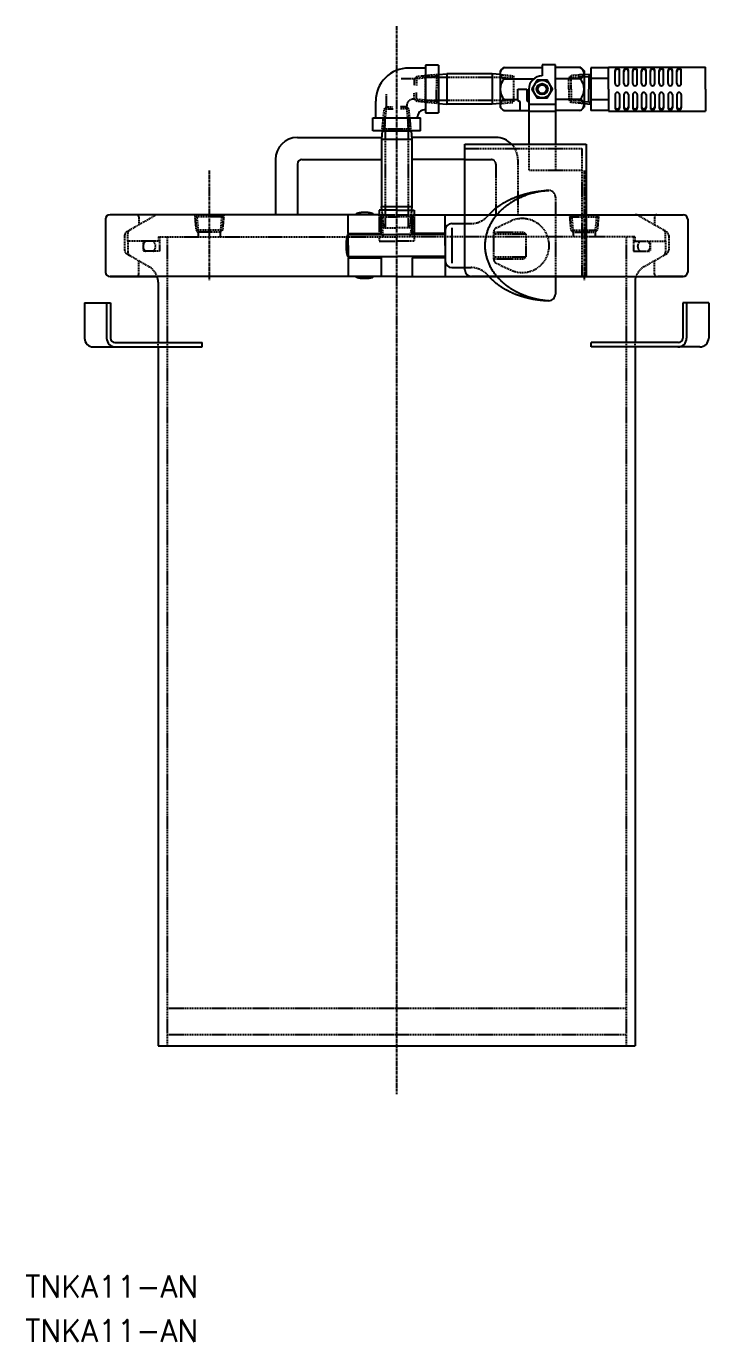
# Model space of a CAD drawing. Extents: x 249 to 974, y 18 to 1071.
# Drawn here: x 249 to 558, y 18 to 615 of the extents above; entities that cross this region are included whole.
import ezdxf

# ---------------------------------------------------------------- set-up
doc = ezdxf.new("R2010")
doc.units = 0
doc.linetypes.add('CENTER', pattern=[2, 1.25, -0.25, 0.25, -0.25])
doc.linetypes.add('DASHED', pattern=[0.75, 0.5, -0.25])
doc.layers.get('0').update_dxf_attribs({"linetype": 'CONTINUOUS'})
doc.layers.add('CENTER', color=1, linetype='CENTER')
doc.styles.get("Standard").update_dxf_attribs({"font": 'txt.shx', "bigfont": 'bigfont.shx'})

msp = doc.modelspace()

# ---------------------------------------------------------------- linework, layer by layer
at = {"color": 7, "linetype": 'CONTINUOUS'}
for p, q in [((429.55, 597.35), (429.55, 575.7)), ((435.5, 597.34), (429.55, 597.35)), ((435.5, 597.34), (435.5, 575.7)), ((488.5, 597.51), (482.5, 597.51)), ((482.5, 597.51), (482.5, 592.51)), ((488.5, 586.51), (488.5, 597.51)), ((429.55, 596.03), (422.02, 596.04)), ((435.5, 593.08), (439.2, 593.42)), ((435.5, 593.08), (435.5, 579.96)), ((435.5, 593.08), (435.5, 579.96)), ((439.2, 593.42), (439.2, 579.62)), ((459.8, 593.42), (439.2, 593.42)), ((463.5, 593.08), (459.8, 593.42)), ((459.8, 593.42), (459.8, 579.62)), ((465, 596.26), (463.5, 594.76)), ((463.5, 594.76), (463.5, 578.26)), ((463.5, 593.05), (463.5, 579.96)), ((465, 596.26), (482.5, 596.26)), ((465.31, 591.2), (478.76, 591.2)), ((500, 596.26), (488.5, 596.26)), ((499.69, 591.2), (488.5, 591.2)), ((500, 596.26), (501.5, 594.76)), ((501.5, 594.76), (501.5, 578.26)), ((501.5, 593.08), (504.6, 593.33)), ((501.5, 593.08), (501.5, 579.93)), ((501.5, 592.08), (503.6, 592.25)), ((504.6, 593.33), (503.6, 592.25)), ((503.6, 592.25), (503.6, 586.51)), ((512.6, 596.21), (504.6, 596.21)), ((504.6, 596.21), (504.6, 586.51)), ((512.6, 591.36), (504.6, 591.36)), ((512.6, 596.51), (556.6, 596.51)), ((512.6, 586.51), (512.6, 596.51)), ((515.6, 589.01), (515.6, 595.01)), ((517.6, 589.01), (517.6, 595.01)), ((519.6, 589.01), (519.6, 595.01)), ((521.6, 589.01), (521.6, 595.01)), ((523.6, 589.01), (523.6, 595.01)), ((525.6, 589.01), (525.6, 595.01)), ((527.6, 589.01), (527.6, 595.01)), ((529.6, 589.01), (529.6, 595.01)), ((531.6, 589.01), (531.6, 595.01)), ((533.6, 589.01), (533.6, 595.01)), ((535.6, 589.01), (535.6, 595.01)), ((537.6, 589.01), (537.6, 595.01)), ((539.6, 589.01), (539.6, 595.01)), ((541.6, 589.01), (541.6, 595.01)), ((543.6, 589.01), (543.6, 595.01)), ((545.6, 589.01), (545.6, 595.01)), ((556.6, 586.51), (556.6, 596.51)), ((471.5, 586.51), (475.5, 586.51)), ((471.5, 581.51), (471.5, 586.51)), ((475.5, 586.51), (475.5, 581.51)), ((476.5, 586.51), (476.5, 561.5)), ((488.5, 586.51), (488.5, 561.5)), ((503.6, 580.76), (503.6, 586.51)), ((504.6, 586.51), (504.6, 576.81)), ((512.6, 586.51), (512.6, 576.51)), ((556.6, 586.51), (556.6, 576.51)), ((407, 573.46), (407, 581.04)), ((435.5, 579.96), (439.2, 579.62)), ((459.8, 579.62), (439.2, 579.62)), ((463.5, 579.96), (459.8, 579.62)), ((465.31, 581.81), (471.5, 581.81)), ((472.5, 576.76), (472.5, 580.51)), ((475.5, 581.81), (476.5, 581.81)), ((488.5, 579.51), (476.5, 579.51)), ((499.69, 581.81), (488.5, 581.81)), ((501.5, 580.94), (503.6, 580.76)), ((501.5, 579.93), (504.6, 579.68)), ((504.6, 579.68), (503.6, 580.76)), ((512.6, 581.66), (504.6, 581.66)), ((515.6, 584.01), (515.6, 578.01)), ((517.6, 584.01), (517.6, 578.01)), ((519.6, 584.01), (519.6, 578.01)), ((521.6, 584.01), (521.6, 578.01)), ((523.6, 584.01), (523.6, 578.01)), ((525.6, 584.01), (525.6, 578.01)), ((527.6, 584.01), (527.6, 578.01)), ((529.6, 584.01), (529.6, 578.01)), ((531.6, 584.01), (531.6, 578.01)), ((533.6, 584.01), (533.6, 578.01)), ((535.6, 584.01), (535.6, 578.01)), ((537.6, 584.01), (537.6, 578.01)), ((539.6, 584.01), (539.6, 578.01)), ((541.6, 584.01), (541.6, 578.01)), ((543.6, 584.01), (543.6, 578.01)), ((545.6, 584.01), (545.6, 578.01)), ((405.68, 573.46), (427.32, 573.46)), ((405.68, 567.52), (405.68, 573.46)), ((426, 573.46), (426, 574.03)), ((427.32, 567.52), (427.32, 573.46)), ((429.55, 577.02), (429, 577.03)), ((429.55, 575.7), (435.5, 575.7)), ((465, 576.76), (463.5, 578.26)), ((465, 576.76), (476.5, 576.76)), ((476.5, 576.5), (488.5, 576.5)), ((500, 576.76), (488.5, 576.76)), ((500, 576.76), (501.5, 578.26)), ((512.6, 576.81), (504.6, 576.81)), ((512.6, 576.51), (556.6, 576.51)), ((427.32, 567.52), (405.68, 567.52)), ((409.94, 567.52), (409.6, 563.82)), ((409.94, 567.52), (423.06, 567.52)), ((423.06, 567.52), (423.4, 563.82)), ((371.5, 564.52), (409.67, 564.52)), ((409.6, 563.82), (409.6, 533.22)), ((409.6, 563.82), (423.4, 563.82)), ((461.5, 564.52), (423.34, 564.52)), ((423.4, 563.82), (423.4, 533.22)), ((447.5, 561.5), (502.5, 561.5)), ((447.5, 504.5), (447.5, 561.5)), ((502.5, 561.5), (502.5, 501.5)), ((361.5, 554.52), (361.5, 529.52)), ((371.5, 552.52), (371.5, 529.52)), ((373.5, 554.52), (409.6, 554.52)), ((447.5, 554.52), (423.4, 554.52)), ((447.5, 554.52), (459.5, 554.52)), ((416.5, 531.52), (408.5, 531.52)), ((408.5, 531.52), (408.5, 529.52)), ((409.6, 533.22), (423.4, 533.22)), ((409.76, 531.52), (409.6, 533.22)), ((416.5, 531.52), (424.5, 531.52)), ((423.4, 533.22), (423.24, 531.52)), ((424.5, 531.52), (424.5, 529.52)), ((284.5, 527.52), (284.5, 503.52)), ((298, 529.52), (286.5, 529.52)), ((408.5, 529.52), (286.5, 529.52)), ((309.16, 529.52), (298, 529.52)), ((394.5, 521.02), (394.5, 529.52)), ((409.5, 521.02), (409.5, 529.52)), ((423.5, 521.02), (423.5, 529.52)), ((424.5, 529.52), (447.5, 529.52)), ((438.5, 521.02), (438.5, 529.52)), ((441.52, 525.52), (447.5, 525.52)), ((447.5, 529.52), (502.5, 529.52)), ((502.5, 529.52), (546.5, 529.52)), ((548.5, 527.52), (548.5, 503.52)), ((394.5, 521.02), (409.5, 521.02)), ((394.5, 515.52), (394.5, 520.52)), ((394.5, 520.52), (416.5, 520.52)), ((398, 521.02), (398, 520.52)), ((406, 521.02), (406, 520.52)), ((408.5, 521.02), (408.5, 520.52)), ((438.5, 520.52), (416.5, 520.52)), ((438.5, 521.02), (423.5, 521.02)), ((424.5, 521.02), (424.5, 520.52)), ((438.5, 515.52), (438.5, 520.52)), ((438.52, 522.52), (438.52, 508.52)), ((441.52, 523.52), (441.52, 507.52)), ((441.52, 523.52), (441.52, 507.52)), ((394.5, 515.52), (394.5, 510.52)), ((438.5, 515.52), (438.5, 510.52)), ((394.5, 510.52), (416.5, 510.52)), ((394.5, 510.02), (409.5, 510.02)), ((394.5, 510.02), (394.5, 501.52)), ((398, 510.02), (398, 510.52)), ((406, 510.02), (406, 510.52)), ((409.5, 510.02), (409.5, 501.52)), ((438.5, 510.52), (416.5, 510.52)), ((423.5, 510.02), (423.5, 501.52)), ((438.5, 510.02), (423.5, 510.02)), ((438.5, 510.02), (438.5, 501.52)), ((286.5, 501.52), (298, 501.52)), ((416.5, 501.52), (286.5, 501.52)), ((298, 501.52), (308.35, 501.52)), ((416.5, 501.52), (546.5, 501.52)), ((441.52, 505.52), (447.5, 505.52)), ((502.5, 501.5), (450.5, 501.5)), ((488.52, 501.51), (488.52, 493.51)), ((546.5, 501.52), (535, 501.52)), ((308.35, 498.9), (308.35, 471.52)), ((524.65, 498.9), (524.65, 471.52)), ((274.97, 489.52), (286.7, 489.52)), ((274.97, 489.52), (274.97, 473.52)), ((284.97, 489.52), (284.97, 473.52)), ((286.7, 489.52), (286.7, 473.52)), ((546.3, 489.52), (546.3, 473.52)), ((558.03, 489.52), (546.3, 489.52)), ((548.03, 489.52), (548.03, 473.52)), ((558.03, 489.52), (558.03, 473.52)), ((288.7, 471.52), (328.26, 471.52)), ((328.26, 469.52), (328.26, 471.52)), ((504.74, 469.52), (504.74, 471.52)), ((544.3, 471.52), (504.74, 471.52)), ((278.97, 469.52), (328.26, 469.52)), ((308.35, 469.52), (308.35, 152.52)), ((554.03, 469.52), (504.74, 469.52)), ((524.65, 469.52), (524.65, 152.52)), ((308.35, 152.52), (524.65, 152.52))]:
    msp.add_line(p, q, dxfattribs=at)
at = {"color": 3, "linetype": 'DASHED'}
for p, q in [((425.56, 591.1), (418.56, 591.11)), ((424.51, 591.1), (424.5, 588.09)), ((425.51, 592.1), (424.51, 591.1)), ((434.51, 592.09), (424.51, 591.1)), ((425.51, 592.1), (425.5, 588.09)), ((435.51, 593.09), (425.51, 592.1)), ((435.5, 593.08), (429.5, 592.52)), ((429.5, 592.52), (429.5, 580.52)), ((435.5, 591.77), (429.5, 591.77)), ((434.51, 592.09), (434.49, 580.94)), ((435.51, 593.09), (434.51, 592.09)), ((463.5, 591.77), (435.5, 591.77)), ((463.5, 593.08), (469.5, 592.52)), ((463.5, 591.77), (469.5, 591.77)), ((469.5, 592.52), (469.5, 580.52)), ((495.6, 592.59), (494.6, 591.51)), ((501.5, 592.08), (494.6, 591.51)), ((494.6, 586.51), (494.6, 591.51)), ((494.6, 586.51), (494.6, 591.51)), ((501.5, 593.08), (495.6, 592.59)), ((495.6, 586.51), (495.6, 592.59)), ((424.49, 581.96), (424.5, 584.97)), ((425.49, 580.96), (425.5, 584.97)), ((494.6, 586.51), (494.6, 581.51)), ((494.6, 586.51), (494.6, 581.51)), ((495.6, 586.51), (495.6, 580.43)), ((411.93, 578.52), (411.93, 584.5)), ((421.07, 578.52), (421.07, 578.96)), ((424.49, 581.96), (424.08, 581.96)), ((434.49, 580.94), (424.49, 581.96)), ((425.49, 580.96), (424.49, 581.96)), ((435.49, 579.94), (425.49, 580.96)), ((435.5, 581.27), (429.5, 581.27)), ((435.5, 579.96), (429.5, 580.52)), ((435.49, 579.94), (434.49, 580.94)), ((463.5, 581.27), (435.5, 581.27)), ((463.5, 581.27), (469.5, 581.27)), ((463.5, 579.96), (469.5, 580.52)), ((495.6, 580.43), (494.6, 581.51)), ((501.5, 580.94), (494.6, 581.51)), ((501.5, 579.94), (495.6, 580.43)), ((409.93, 567.52), (410.93, 577.52)), ((409.94, 567.52), (410.5, 573.52)), ((410.5, 573.52), (422.5, 573.52)), ((410.93, 577.52), (411.93, 578.52)), ((410.93, 568.52), (411.93, 578.52)), ((410.93, 577.52), (414.94, 577.52)), ((411.25, 567.52), (411.25, 573.52)), ((411.93, 578.52), (414.94, 578.52)), ((421.07, 578.52), (418.06, 578.52)), ((422.07, 577.52), (418.06, 577.52)), ((422.07, 577.52), (421.07, 578.52)), ((422.07, 568.52), (421.07, 578.52)), ((421.75, 567.52), (421.75, 573.52)), ((423.07, 567.52), (422.07, 577.52)), ((423.06, 567.52), (422.5, 573.52)), ((409.93, 567.52), (410.93, 568.52)), ((410.93, 568.52), (422.07, 568.52)), ((411.25, 567.52), (411.25, 529.52)), ((421.75, 567.52), (421.75, 529.52)), ((423.07, 567.52), (422.07, 568.52)), ((476.5, 561.5), (476.5, 549.5)), ((488.5, 561.5), (488.5, 549.5)), ((447.5, 559.5), (500.5, 559.5)), ((500.5, 559.5), (500.5, 501.5)), ((461.5, 552.52), (461.5, 529.52)), ((471.5, 554.52), (471.5, 529.52)), ((500.5, 549.5), (476.5, 549.5)), ((488.52, 537.53), (488.52, 501.51)), ((409.76, 531.52), (409.94, 529.52)), ((423.24, 531.52), (423.06, 529.52)), ((295.5, 522.59), (306.8, 529.11)), ((299.52, 528.52), (299.52, 524.91)), ((324.88, 529.52), (325.88, 528.52)), ((324.88, 529.52), (325.5, 522.52)), ((338.04, 528.52), (324.96, 528.52)), ((325.88, 528.52), (326.5, 521.52)), ((337.13, 528.52), (336.5, 521.52)), ((338.13, 529.52), (337.13, 528.52)), ((338.13, 529.52), (337.5, 522.52)), ((408.43, 529.52), (409.43, 528.52)), ((408.43, 529.52), (409.33, 520.52)), ((408.5, 529.52), (408.5, 521.02)), ((408.5, 529.52), (416.5, 529.52)), ((409.43, 528.52), (416.5, 528.52)), ((409.43, 528.52), (410.33, 519.52)), ((409.94, 529.52), (410.5, 523.52)), ((411.25, 529.52), (411.25, 523.52)), ((416.5, 529.52), (424.5, 529.52)), ((423.57, 528.52), (416.5, 528.52)), ((421.75, 529.52), (421.75, 523.52)), ((423.06, 529.52), (422.5, 523.52)), ((423.57, 528.52), (422.67, 519.52)), ((424.57, 529.52), (423.57, 528.52)), ((424.57, 529.52), (423.67, 520.52)), ((424.5, 529.52), (424.5, 521.02)), ((447.5, 525.52), (450.28, 525.52)), ((461.68, 523.55), (468.18, 526.55)), ((494.88, 529.52), (495.88, 528.52)), ((494.88, 529.52), (495.5, 522.52)), ((494.96, 528.52), (508.04, 528.52)), ((495.88, 528.52), (496.5, 521.52)), ((507.13, 528.52), (506.5, 521.52)), ((508.13, 529.52), (507.13, 528.52)), ((508.13, 529.52), (507.5, 522.52)), ((537.5, 522.59), (526.21, 529.11)), ((533.48, 528.52), (533.48, 524.91)), ((293.1, 520.05), (293.1, 513.48)), ((294.1, 521.79), (296, 522.88)), ((294.5, 517.52), (294.5, 520.86)), ((308.5, 519.52), (308.5, 517.52)), ((308.5, 519.52), (416.5, 519.52)), ((309, 519.52), (309, 512.92)), ((312.35, 519.52), (312.35, 152.52)), ((337.5, 522.52), (325.5, 522.52)), ((325.5, 522.52), (326.5, 521.52)), ((336.5, 521.52), (326.5, 521.52)), ((326.5, 521.52), (326.5, 519.52)), ((337.5, 522.52), (336.5, 521.52)), ((336.5, 521.52), (336.5, 519.52)), ((408.5, 520.52), (408.5, 517.52)), ((409.33, 520.52), (416.5, 520.52)), ((409.33, 520.52), (410.33, 519.52)), ((410.5, 523.52), (416.5, 523.52)), ((422.5, 523.52), (416.5, 523.52)), ((423.67, 520.52), (416.5, 520.52)), ((524.5, 519.52), (416.5, 519.52)), ((423.67, 520.52), (422.67, 519.52)), ((424.5, 520.52), (424.5, 517.52)), ((460.52, 509.3), (460.52, 521.74)), ((460.52, 521.52), (474.22, 521.52)), ((475.02, 520.72), (460.52, 520.72)), ((474.22, 521.52), (475.02, 520.72)), ((475.02, 520.72), (475.02, 510.32)), ((495.5, 522.52), (496.5, 521.52)), ((495.5, 522.52), (507.5, 522.52)), ((496.5, 521.52), (496.5, 519.52)), ((496.5, 521.52), (506.5, 521.52)), ((507.5, 522.52), (506.5, 521.52)), ((506.5, 521.52), (506.5, 519.52)), ((520.65, 519.52), (520.65, 152.52)), ((524, 519.52), (524, 512.92)), ((524.5, 519.52), (524.5, 517.52)), ((538.9, 521.79), (537, 522.88)), ((538.5, 517.52), (538.5, 520.86)), ((539.9, 520.05), (539.9, 513.48)), ((309, 517.52), (294.5, 517.52)), ((294.5, 517.52), (294.5, 512.67)), ((301.5, 517.52), (301.5, 512.92)), ((408.5, 517.52), (416.5, 517.52)), ((424.5, 517.52), (416.5, 517.52)), ((524, 517.52), (538.5, 517.52)), ((531.5, 517.52), (531.5, 512.92)), ((538.5, 517.52), (538.5, 512.67)), ((294.1, 511.75), (296, 510.65)), ((295.5, 510.94), (304.35, 505.83)), ((299.52, 502.52), (299.52, 508.62)), ((309, 512.92), (301.5, 512.92)), ((475.02, 510.32), (460.52, 510.32)), ((460.52, 509.52), (474.22, 509.52)), ((461.68, 507.48), (468.18, 504.49)), ((474.22, 509.52), (475.02, 510.32)), ((524, 512.92), (531.5, 512.92)), ((537.5, 510.94), (528.65, 505.83)), ((533.48, 502.52), (533.48, 508.62)), ((538.9, 511.75), (537, 510.65)), ((447.5, 505.52), (450.28, 505.52)), ((308.35, 469.52), (308.35, 471.52)), ((524.65, 469.52), (524.65, 471.52)), ((312.35, 169.52), (416.5, 169.52)), ((416.5, 169.52), (520.65, 169.52)), ((312.35, 157.52), (416.5, 157.52)), ((416.5, 157.52), (520.65, 157.52))]:
    msp.add_line(p, q, dxfattribs=at)
at = {"color": 7, "linetype": 'CONTINUOUS'}
msp.add_lwpolyline([(480.19, 590.51), (477.88, 586.51), (480.19, 582.51), (484.81, 582.51), (487.12, 586.51), (484.81, 590.51)], close=True, dxfattribs=at)
at = {"color": 3, "linetype": 'DASHED'}
for points in [[(485.52, 540.52, 0), (485.01, 540.47, 0), (484.49, 540.43, 0), (483.98, 540.37, 0), (483.47, 540.31, 0), (482.96, 540.24, 0), (482.45, 540.17, 0), (481.94, 540.09, 0), (481.44, 540, 0), (480.93, 539.91, 0), (480.43, 539.81, 0), (479.93, 539.71, 0), (479.44, 539.59, 0), (478.94, 539.48, 0), (478.45, 539.35, 0), (477.96, 539.22, 0), (477.47, 539.08, 0), (476.99, 538.94, 0), (476.51, 538.79, 0), (476.03, 538.64, 0), (475.56, 538.47, 0), (475.08, 538.31, 0), (474.62, 538.13, 0), (474.15, 537.95, 0), (473.69, 537.77, 0), (473.24, 537.58, 0), (472.79, 537.38, 0), (472.34, 537.18, 0), (471.89, 536.97, 0), (471.45, 536.76, 0), (471.02, 536.54, 0), (470.59, 536.31, 0), (470.16, 536.08, 0), (469.74, 535.85, 0), (469.32, 535.61, 0), (468.91, 535.36, 0), (468.51, 535.11, 0), (468.1, 534.85, 0), (467.71, 534.59, 0), (467.32, 534.33, 0), (466.94, 534.05, 0), (466.56, 533.78, 0), (466.18, 533.5, 0), (465.82, 533.21, 0), (465.45, 532.92, 0), (465.1, 532.63, 0), (464.75, 532.33, 0), (464.41, 532.02, 0), (464.07, 531.72, 0), (463.74, 531.4, 0), (463.41, 531.09, 0), (463.1, 530.77, 0), (462.79, 530.44, 0), (462.48, 530.11, 0), (462.19, 529.78, 0), (461.89, 529.45, 0), (461.61, 529.11, 0), (461.33, 528.76, 0), (461.07, 528.42, 0), (460.8, 528.07, 0), (460.55, 527.72, 0), (460.3, 527.36, 0), (460.06, 527, 0), (459.83, 526.64, 0), (459.6, 526.27, 0), (459.39, 525.9, 0), (459.18, 525.53, 0), (458.97, 525.16, 0), (458.78, 524.78, 0), (458.59, 524.41, 0), (458.41, 524.02, 0), (458.24, 523.64, 0), (458.08, 523.26, 0), (457.92, 522.87, 0), (457.77, 522.48, 0), (457.63, 522.09, 0), (457.5, 521.7, 0), (457.38, 521.3, 0), (457.26, 520.91, 0), (457.16, 520.51, 0), (457.06, 520.11, 0), (456.97, 519.71, 0), (456.89, 519.31, 0), (456.81, 518.91, 0), (456.75, 518.51, 0), (456.69, 518.11, 0), (456.64, 517.7, 0), (456.6, 517.3, 0), (456.57, 516.89, 0), (456.54, 516.49, 0), (456.53, 516.08, 0), (456.52, 515.67, 0), (456.52, 515.27, 0), (456.53, 514.86, 0), (456.55, 514.46, 0), (456.57, 514.05, 0), (456.61, 513.65, 0), (456.65, 513.24, 0), (456.7, 512.84, 0), (456.76, 512.44, 0), (456.83, 512.03, 0), (456.9, 511.63, 0), (456.99, 511.23, 0), (457.08, 510.83, 0), (457.18, 510.44, 0), (457.29, 510.04, 0), (457.41, 509.64, 0), (457.53, 509.25, 0), (457.66, 508.86, 0), (457.81, 508.47, 0), (457.95, 508.08, 0), (458.11, 507.69, 0), (458.28, 507.31, 0), (458.45, 506.93, 0), (458.63, 506.55, 0), (458.82, 506.17, 0), (459.02, 505.79, 0), (459.22, 505.42, 0), (459.43, 505.05, 0), (459.65, 504.68, 0), (459.88, 504.32, 0), (460.11, 503.95, 0), (460.36, 503.6, 0), (460.6, 503.24, 0), (460.86, 502.89, 0), (461.12, 502.54, 0), (461.39, 502.19, 0), (461.67, 501.85, 0), (461.96, 501.51, 0)], [(457.87, 529.01, 0), (458.01, 529.17, 0), (458.14, 529.32, 0), (458.28, 529.48, 0), (458.42, 529.63, 0), (458.57, 529.78, 0), (458.71, 529.94, 0), (458.86, 530.09, 0), (459, 530.24, 0), (459.15, 530.39, 0), (459.3, 530.54, 0), (459.45, 530.69, 0), (459.61, 530.84, 0), (459.76, 530.98, 0), (459.92, 531.13, 0), (460.08, 531.28, 0), (460.24, 531.42, 0), (460.4, 531.57, 0), (460.56, 531.71, 0), (460.73, 531.85, 0), (460.89, 531.99, 0), (461.06, 532.13, 0), (461.23, 532.27, 0), (461.4, 532.41, 0), (461.57, 532.54, 0), (461.75, 532.68, 0), (461.92, 532.82, 0), (462.1, 532.95, 0), (462.28, 533.08, 0), (462.46, 533.22, 0), (462.64, 533.35, 0), (462.82, 533.48, 0), (463.01, 533.61, 0), (463.19, 533.73, 0), (463.38, 533.86, 0), (463.57, 533.99, 0), (463.76, 534.11, 0), (463.95, 534.24, 0), (464.14, 534.36, 0), (464.33, 534.48, 0), (464.53, 534.6, 0), (464.72, 534.73, 0), (464.92, 534.84, 0), (465.12, 534.96, 0), (465.32, 535.08, 0), (465.52, 535.2, 0), (465.73, 535.31, 0), (465.93, 535.42, 0), (466.14, 535.54, 0), (466.34, 535.65, 0), (466.55, 535.76, 0), (466.76, 535.87, 0), (466.97, 535.97, 0), (467.18, 536.08, 0), (467.39, 536.19, 0), (467.61, 536.29, 0), (467.82, 536.39, 0), (468.04, 536.5, 0), (468.26, 536.6, 0), (468.48, 536.7, 0), (468.69, 536.8, 0), (468.92, 536.89, 0), (469.14, 536.99, 0), (469.36, 537.09, 0), (469.58, 537.18, 0), (469.81, 537.27, 0), (470.03, 537.37, 0), (470.26, 537.46, 0), (470.49, 537.54, 0), (470.72, 537.63, 0), (470.95, 537.72, 0), (471.18, 537.8, 0), (471.41, 537.89, 0), (471.64, 537.97, 0), (471.88, 538.05, 0), (472.11, 538.13, 0), (472.35, 538.21, 0), (472.58, 538.29, 0), (472.82, 538.37, 0), (473.06, 538.44, 0), (473.3, 538.52, 0), (473.54, 538.59, 0), (473.78, 538.66, 0), (474.02, 538.73, 0), (474.26, 538.8, 0), (474.51, 538.87, 0), (474.75, 538.93, 0), (475, 539, 0), (475.24, 539.06, 0), (475.49, 539.13, 0), (475.74, 539.19, 0), (475.98, 539.25, 0), (476.23, 539.31, 0), (476.48, 539.36, 0), (476.73, 539.42, 0), (476.98, 539.47, 0), (477.23, 539.53, 0), (477.48, 539.58, 0), (477.74, 539.63, 0), (477.99, 539.68, 0), (478.24, 539.73, 0), (478.5, 539.77, 0), (478.75, 539.82, 0), (479.01, 539.86, 0), (479.26, 539.91, 0), (479.52, 539.95, 0), (479.77, 539.99, 0), (480.03, 540.02, 0), (480.29, 540.06, 0), (480.55, 540.1, 0), (480.81, 540.13, 0), (481.07, 540.17, 0), (481.32, 540.2, 0), (481.58, 540.23, 0), (481.85, 540.26, 0), (482.11, 540.28, 0), (482.37, 540.31, 0), (482.63, 540.34, 0), (482.89, 540.36, 0), (483.15, 540.38, 0), (483.41, 540.4, 0), (483.68, 540.42, 0), (483.94, 540.44, 0), (484.2, 540.46, 0), (484.46, 540.47, 0), (484.73, 540.48, 0), (484.99, 540.5, 0), (485.26, 540.51, 0), (485.52, 540.52, 0)], [(457.87, 502.02, 0), (457.88, 502.02, 0), (457.88, 502.01, 0), (457.88, 502.01, 0), (457.89, 502.01, 0), (457.89, 502, 0), (457.89, 502, 0), (457.9, 502, 0), (457.9, 501.99, 0), (457.9, 501.99, 0), (457.91, 501.98, 0), (457.91, 501.98, 0), (457.91, 501.98, 0), (457.92, 501.97, 0), (457.92, 501.97, 0), (457.92, 501.96, 0), (457.93, 501.96, 0), (457.93, 501.95, 0), (457.93, 501.95, 0), (457.94, 501.95, 0), (457.94, 501.94, 0), (457.94, 501.94, 0), (457.95, 501.94, 0), (457.95, 501.93, 0), (457.95, 501.93, 0), (457.96, 501.92, 0), (457.96, 501.92, 0), (457.97, 501.92, 0), (457.97, 501.91, 0), (457.97, 501.91, 0), (457.98, 501.9, 0), (457.98, 501.9, 0), (457.98, 501.89, 0), (457.99, 501.89, 0), (457.99, 501.89, 0), (457.99, 501.88, 0), (458, 501.88, 0), (458, 501.87, 0), (458, 501.87, 0), (458.01, 501.87, 0), (458.01, 501.86, 0), (458.01, 501.86, 0), (458.02, 501.86, 0), (458.02, 501.85, 0), (458.02, 501.85, 0), (458.03, 501.84, 0), (458.03, 501.84, 0), (458.04, 501.83, 0), (458.04, 501.83, 0), (458.04, 501.83, 0), (458.05, 501.82, 0), (458.05, 501.82, 0), (458.05, 501.81, 0), (458.06, 501.81, 0), (458.06, 501.81, 0), (458.06, 501.8, 0), (458.07, 501.8, 0), (458.07, 501.79, 0), (458.07, 501.79, 0), (458.08, 501.79, 0), (458.08, 501.78, 0), (458.08, 501.78, 0), (458.09, 501.77, 0), (458.09, 501.77, 0), (458.1, 501.77, 0), (458.1, 501.76, 0), (458.1, 501.76, 0), (458.11, 501.75, 0), (458.11, 501.75, 0), (458.11, 501.75, 0), (458.12, 501.74, 0), (458.12, 501.74, 0), (458.12, 501.74, 0), (458.13, 501.73, 0), (458.13, 501.73, 0), (458.13, 501.72, 0), (458.14, 501.72, 0), (458.14, 501.71, 0), (458.14, 501.71, 0), (458.15, 501.71, 0), (458.15, 501.7, 0), (458.15, 501.7, 0), (458.16, 501.69, 0), (458.16, 501.69, 0), (458.17, 501.69, 0), (458.17, 501.68, 0), (458.17, 501.68, 0), (458.18, 501.68, 0), (458.18, 501.67, 0), (458.18, 501.67, 0), (458.19, 501.66, 0), (458.19, 501.66, 0), (458.19, 501.65, 0), (458.2, 501.65, 0), (458.2, 501.65, 0), (458.2, 501.64, 0), (458.21, 501.64, 0), (458.21, 501.63, 0), (458.21, 501.63, 0), (458.22, 501.63, 0), (458.22, 501.62, 0), (458.23, 501.62, 0), (458.23, 501.62, 0), (458.23, 501.61, 0), (458.24, 501.61, 0), (458.24, 501.6, 0), (458.24, 501.6, 0), (458.25, 501.6, 0), (458.25, 501.59, 0), (458.25, 501.59, 0), (458.26, 501.58, 0), (458.26, 501.58, 0), (458.26, 501.58, 0), (458.27, 501.57, 0), (458.27, 501.57, 0), (458.28, 501.56, 0), (458.28, 501.56, 0), (458.28, 501.56, 0), (458.29, 501.55, 0), (458.29, 501.55, 0), (458.29, 501.54, 0), (458.3, 501.54, 0), (458.3, 501.54, 0), (458.3, 501.53, 0), (458.31, 501.53, 0), (458.31, 501.52, 0), (458.31, 501.52, 0), (458.32, 501.52, 0), (458.32, 501.51, 0)]]:
    msp.add_polyline3d(points, dxfattribs=at)
at = {"color": 7, "linetype": 'CONTINUOUS'}
for points in [[(406, 529.52, 0), (406, 529.54, 0), (406, 529.57, 0), (405.99, 529.59, 0), (405.98, 529.62, 0), (405.97, 529.64, 0), (405.96, 529.66, 0), (405.94, 529.69, 0), (405.92, 529.71, 0), (405.9, 529.74, 0), (405.88, 529.76, 0), (405.86, 529.79, 0), (405.83, 529.81, 0), (405.8, 529.84, 0), (405.77, 529.86, 0), (405.73, 529.88, 0), (405.7, 529.9, 0), (405.66, 529.93, 0), (405.62, 529.95, 0), (405.57, 529.97, 0), (405.53, 529.99, 0), (405.48, 530.02, 0), (405.43, 530.04, 0), (405.38, 530.06, 0), (405.33, 530.08, 0), (405.27, 530.1, 0), (405.21, 530.12, 0), (405.15, 530.14, 0), (405.09, 530.16, 0), (405.03, 530.18, 0), (404.96, 530.2, 0), (404.9, 530.22, 0), (404.83, 530.23, 0), (404.76, 530.25, 0), (404.69, 530.27, 0), (404.61, 530.28, 0), (404.54, 530.3, 0), (404.46, 530.32, 0), (404.38, 530.33, 0), (404.3, 530.35, 0), (404.22, 530.36, 0), (404.14, 530.37, 0), (404.06, 530.39, 0), (403.97, 530.4, 0), (403.89, 530.41, 0), (403.8, 530.42, 0), (403.71, 530.43, 0), (403.62, 530.44, 0), (403.53, 530.45, 0), (403.44, 530.46, 0), (403.35, 530.47, 0), (403.26, 530.48, 0), (403.16, 530.49, 0), (403.07, 530.49, 0), (402.97, 530.5, 0), (402.88, 530.51, 0), (402.78, 530.51, 0), (402.69, 530.51, 0), (402.59, 530.52, 0), (402.49, 530.52, 0), (402.39, 530.52, 0), (402.29, 530.53, 0), (402.2, 530.53, 0), (402.1, 530.53, 0), (402, 530.53, 0), (401.9, 530.53, 0), (401.81, 530.53, 0), (401.71, 530.53, 0), (401.61, 530.52, 0), (401.51, 530.52, 0), (401.41, 530.52, 0), (401.32, 530.51, 0), (401.22, 530.51, 0), (401.12, 530.51, 0), (401.03, 530.5, 0), (400.93, 530.49, 0), (400.84, 530.49, 0), (400.75, 530.48, 0), (400.65, 530.47, 0), (400.56, 530.46, 0), (400.47, 530.45, 0), (400.38, 530.44, 0), (400.29, 530.43, 0), (400.2, 530.42, 0), (400.11, 530.41, 0), (400.03, 530.4, 0), (399.94, 530.39, 0), (399.86, 530.37, 0), (399.78, 530.36, 0), (399.7, 530.35, 0), (399.62, 530.33, 0), (399.54, 530.32, 0), (399.46, 530.3, 0), (399.39, 530.28, 0), (399.31, 530.27, 0), (399.24, 530.25, 0), (399.17, 530.23, 0), (399.1, 530.22, 0), (399.04, 530.2, 0), (398.97, 530.18, 0), (398.91, 530.16, 0), (398.85, 530.14, 0), (398.79, 530.12, 0), (398.73, 530.1, 0), (398.68, 530.08, 0), (398.62, 530.06, 0), (398.57, 530.04, 0), (398.52, 530.02, 0), (398.47, 529.99, 0), (398.43, 529.97, 0), (398.38, 529.95, 0), (398.34, 529.93, 0), (398.31, 529.9, 0), (398.27, 529.88, 0), (398.24, 529.86, 0), (398.2, 529.84, 0), (398.17, 529.81, 0), (398.15, 529.79, 0), (398.12, 529.76, 0), (398.1, 529.74, 0), (398.08, 529.71, 0), (398.06, 529.69, 0), (398.04, 529.66, 0), (398.03, 529.64, 0), (398.02, 529.62, 0), (398.01, 529.59, 0), (398.01, 529.57, 0), (398, 529.54, 0), (398, 529.52, 0)], [(394.5, 520.52, 0), (394.48, 520.51, 0), (394.46, 520.51, 0), (394.43, 520.5, 0), (394.41, 520.49, 0), (394.39, 520.48, 0), (394.37, 520.46, 0), (394.34, 520.44, 0), (394.32, 520.42, 0), (394.3, 520.39, 0), (394.28, 520.37, 0), (394.25, 520.34, 0), (394.23, 520.3, 0), (394.21, 520.26, 0), (394.19, 520.22, 0), (394.17, 520.18, 0), (394.15, 520.14, 0), (394.13, 520.09, 0), (394.11, 520.04, 0), (394.09, 519.98, 0), (394.07, 519.93, 0), (394.05, 519.87, 0), (394.03, 519.8, 0), (394.01, 519.74, 0), (393.99, 519.67, 0), (393.97, 519.6, 0), (393.95, 519.53, 0), (393.93, 519.46, 0), (393.92, 519.38, 0), (393.9, 519.3, 0), (393.88, 519.22, 0), (393.87, 519.14, 0), (393.85, 519.05, 0), (393.83, 518.96, 0), (393.82, 518.87, 0), (393.8, 518.78, 0), (393.79, 518.69, 0), (393.77, 518.59, 0), (393.76, 518.49, 0), (393.75, 518.4, 0), (393.73, 518.29, 0), (393.72, 518.19, 0), (393.71, 518.09, 0), (393.7, 517.98, 0), (393.69, 517.87, 0), (393.68, 517.76, 0), (393.67, 517.65, 0), (393.66, 517.54, 0), (393.65, 517.43, 0), (393.64, 517.32, 0), (393.63, 517.2, 0), (393.62, 517.09, 0), (393.62, 516.97, 0), (393.61, 516.85, 0), (393.61, 516.73, 0), (393.6, 516.61, 0), (393.6, 516.49, 0), (393.59, 516.37, 0), (393.59, 516.25, 0), (393.59, 516.13, 0), (393.58, 516.01, 0), (393.58, 515.88, 0), (393.58, 515.76, 0), (393.58, 515.64, 0), (393.58, 515.52, 0), (393.58, 515.39, 0), (393.58, 515.27, 0), (393.58, 515.15, 0), (393.58, 515.03, 0), (393.59, 514.9, 0), (393.59, 514.78, 0), (393.59, 514.66, 0), (393.6, 514.54, 0), (393.6, 514.42, 0), (393.61, 514.3, 0), (393.61, 514.18, 0), (393.62, 514.07, 0), (393.62, 513.95, 0), (393.63, 513.83, 0), (393.64, 513.72, 0), (393.65, 513.6, 0), (393.66, 513.49, 0), (393.67, 513.38, 0), (393.68, 513.27, 0), (393.69, 513.16, 0), (393.7, 513.05, 0), (393.71, 512.95, 0), (393.72, 512.84, 0), (393.73, 512.74, 0), (393.75, 512.64, 0), (393.76, 512.54, 0), (393.77, 512.44, 0), (393.79, 512.35, 0), (393.8, 512.25, 0), (393.82, 512.16, 0), (393.83, 512.07, 0), (393.85, 511.98, 0), (393.87, 511.89, 0), (393.88, 511.81, 0), (393.9, 511.73, 0), (393.92, 511.65, 0), (393.93, 511.57, 0), (393.95, 511.5, 0), (393.97, 511.43, 0), (393.99, 511.36, 0), (394.01, 511.29, 0), (394.03, 511.23, 0), (394.05, 511.17, 0), (394.07, 511.11, 0), (394.09, 511.05, 0), (394.11, 511, 0), (394.13, 510.94, 0), (394.15, 510.9, 0), (394.17, 510.85, 0), (394.19, 510.81, 0), (394.21, 510.77, 0), (394.23, 510.73, 0), (394.25, 510.7, 0), (394.28, 510.67, 0), (394.3, 510.64, 0), (394.32, 510.61, 0), (394.34, 510.59, 0), (394.37, 510.57, 0), (394.39, 510.55, 0), (394.41, 510.54, 0), (394.43, 510.53, 0), (394.46, 510.52, 0), (394.48, 510.52, 0), (394.5, 510.52, 0)], [(406, 501.52, 0), (406, 501.49, 0), (406, 501.47, 0), (405.99, 501.44, 0), (405.98, 501.42, 0), (405.97, 501.39, 0), (405.96, 501.37, 0), (405.94, 501.34, 0), (405.92, 501.32, 0), (405.9, 501.29, 0), (405.88, 501.27, 0), (405.86, 501.25, 0), (405.83, 501.22, 0), (405.8, 501.2, 0), (405.77, 501.18, 0), (405.73, 501.15, 0), (405.7, 501.13, 0), (405.66, 501.11, 0), (405.62, 501.08, 0), (405.57, 501.06, 0), (405.53, 501.04, 0), (405.48, 501.02, 0), (405.43, 500.99, 0), (405.38, 500.97, 0), (405.33, 500.95, 0), (405.27, 500.93, 0), (405.21, 500.91, 0), (405.15, 500.89, 0), (405.09, 500.87, 0), (405.03, 500.85, 0), (404.96, 500.84, 0), (404.9, 500.82, 0), (404.83, 500.8, 0), (404.76, 500.78, 0), (404.69, 500.76, 0), (404.61, 500.75, 0), (404.54, 500.73, 0), (404.46, 500.72, 0), (404.38, 500.7, 0), (404.3, 500.69, 0), (404.22, 500.67, 0), (404.14, 500.66, 0), (404.06, 500.65, 0), (403.97, 500.63, 0), (403.89, 500.62, 0), (403.8, 500.61, 0), (403.71, 500.6, 0), (403.62, 500.59, 0), (403.53, 500.58, 0), (403.44, 500.57, 0), (403.35, 500.56, 0), (403.26, 500.55, 0), (403.16, 500.55, 0), (403.07, 500.54, 0), (402.97, 500.53, 0), (402.88, 500.53, 0), (402.78, 500.52, 0), (402.69, 500.52, 0), (402.59, 500.51, 0), (402.49, 500.51, 0), (402.39, 500.51, 0), (402.29, 500.5, 0), (402.2, 500.5, 0), (402.1, 500.5, 0), (402, 500.5, 0), (401.9, 500.5, 0), (401.81, 500.5, 0), (401.71, 500.5, 0), (401.61, 500.51, 0), (401.51, 500.51, 0), (401.41, 500.51, 0), (401.32, 500.52, 0), (401.22, 500.52, 0), (401.12, 500.53, 0), (401.03, 500.53, 0), (400.93, 500.54, 0), (400.84, 500.55, 0), (400.75, 500.55, 0), (400.65, 500.56, 0), (400.56, 500.57, 0), (400.47, 500.58, 0), (400.38, 500.59, 0), (400.29, 500.6, 0), (400.2, 500.61, 0), (400.11, 500.62, 0), (400.03, 500.63, 0), (399.94, 500.65, 0), (399.86, 500.66, 0), (399.78, 500.67, 0), (399.7, 500.69, 0), (399.62, 500.7, 0), (399.54, 500.72, 0), (399.46, 500.73, 0), (399.39, 500.75, 0), (399.31, 500.76, 0), (399.24, 500.78, 0), (399.17, 500.8, 0), (399.1, 500.82, 0), (399.04, 500.84, 0), (398.97, 500.85, 0), (398.91, 500.87, 0), (398.85, 500.89, 0), (398.79, 500.91, 0), (398.73, 500.93, 0), (398.68, 500.95, 0), (398.62, 500.97, 0), (398.57, 500.99, 0), (398.52, 501.02, 0), (398.47, 501.04, 0), (398.43, 501.06, 0), (398.38, 501.08, 0), (398.34, 501.11, 0), (398.31, 501.13, 0), (398.27, 501.15, 0), (398.24, 501.18, 0), (398.2, 501.2, 0), (398.17, 501.22, 0), (398.15, 501.25, 0), (398.12, 501.27, 0), (398.1, 501.29, 0), (398.08, 501.32, 0), (398.06, 501.34, 0), (398.04, 501.37, 0), (398.03, 501.39, 0), (398.02, 501.42, 0), (398.01, 501.44, 0), (398.01, 501.47, 0), (398, 501.49, 0), (398, 501.52, 0)], [(458.32, 501.51, 0), (458.46, 501.36, 0), (458.6, 501.21, 0), (458.74, 501.06, 0), (458.88, 500.92, 0), (459.02, 500.77, 0), (459.17, 500.62, 0), (459.32, 500.48, 0), (459.46, 500.33, 0), (459.62, 500.19, 0), (459.77, 500.04, 0), (459.92, 499.9, 0), (460.07, 499.76, 0), (460.23, 499.62, 0), (460.39, 499.48, 0), (460.55, 499.34, 0), (460.71, 499.2, 0), (460.87, 499.06, 0), (461.03, 498.93, 0), (461.19, 498.79, 0), (461.36, 498.66, 0), (461.53, 498.52, 0), (461.7, 498.39, 0), (461.87, 498.26, 0), (462.04, 498.13, 0), (462.21, 498, 0), (462.39, 497.87, 0), (462.56, 497.74, 0), (462.74, 497.61, 0), (462.92, 497.49, 0), (463.1, 497.36, 0), (463.28, 497.24, 0), (463.46, 497.11, 0), (463.65, 496.99, 0), (463.83, 496.87, 0), (464.02, 496.75, 0), (464.21, 496.63, 0), (464.4, 496.51, 0), (464.59, 496.39, 0), (464.78, 496.27, 0), (464.97, 496.16, 0), (465.17, 496.04, 0), (465.36, 495.93, 0), (465.56, 495.82, 0), (465.76, 495.71, 0), (465.96, 495.6, 0), (466.16, 495.49, 0), (466.36, 495.38, 0), (466.56, 495.27, 0), (466.76, 495.16, 0), (466.97, 495.06, 0), (467.18, 494.95, 0), (467.38, 494.85, 0), (467.59, 494.75, 0), (467.8, 494.65, 0), (468.01, 494.55, 0), (468.22, 494.45, 0), (468.44, 494.35, 0), (468.65, 494.26, 0), (468.86, 494.16, 0), (469.08, 494.07, 0), (469.3, 493.97, 0), (469.51, 493.88, 0), (469.73, 493.79, 0), (469.95, 493.7, 0), (470.17, 493.61, 0), (470.39, 493.52, 0), (470.62, 493.44, 0), (470.84, 493.35, 0), (471.07, 493.27, 0), (471.29, 493.19, 0), (471.52, 493.11, 0), (471.75, 493.03, 0), (471.97, 492.95, 0), (472.2, 492.87, 0), (472.43, 492.79, 0), (472.66, 492.72, 0), (472.89, 492.64, 0), (473.13, 492.57, 0), (473.36, 492.5, 0), (473.6, 492.43, 0), (473.83, 492.36, 0), (474.06, 492.29, 0), (474.3, 492.22, 0), (474.54, 492.16, 0), (474.78, 492.09, 0), (475.01, 492.03, 0), (475.25, 491.97, 0), (475.5, 491.9, 0), (475.74, 491.84, 0), (475.98, 491.79, 0), (476.22, 491.73, 0), (476.46, 491.67, 0), (476.7, 491.62, 0), (476.95, 491.57, 0), (477.19, 491.51, 0), (477.44, 491.46, 0), (477.68, 491.41, 0), (477.93, 491.37, 0), (478.18, 491.32, 0), (478.43, 491.27, 0), (478.67, 491.23, 0), (478.92, 491.18, 0), (479.17, 491.14, 0), (479.42, 491.1, 0), (479.67, 491.06, 0), (479.92, 491.02, 0), (480.17, 490.99, 0), (480.42, 490.95, 0), (480.67, 490.92, 0), (480.93, 490.88, 0), (481.18, 490.85, 0), (481.43, 490.82, 0), (481.69, 490.79, 0), (481.94, 490.77, 0), (482.19, 490.74, 0), (482.45, 490.71, 0), (482.7, 490.69, 0), (482.96, 490.67, 0), (483.21, 490.65, 0), (483.47, 490.63, 0), (483.72, 490.61, 0), (483.98, 490.59, 0), (484.24, 490.58, 0), (484.49, 490.56, 0), (484.75, 490.55, 0), (485.01, 490.54, 0), (485.26, 490.53, 0), (485.52, 490.52, 0)], [(461.96, 501.51, 0), (462.08, 501.37, 0), (462.21, 501.23, 0), (462.33, 501.08, 0), (462.46, 500.94, 0), (462.59, 500.8, 0), (462.72, 500.66, 0), (462.85, 500.52, 0), (462.99, 500.38, 0), (463.12, 500.24, 0), (463.25, 500.11, 0), (463.39, 499.97, 0), (463.53, 499.83, 0), (463.67, 499.7, 0), (463.81, 499.56, 0), (463.95, 499.43, 0), (464.09, 499.3, 0), (464.24, 499.16, 0), (464.38, 499.03, 0), (464.52, 498.9, 0), (464.67, 498.77, 0), (464.82, 498.64, 0), (464.97, 498.51, 0), (465.12, 498.39, 0), (465.27, 498.26, 0), (465.42, 498.13, 0), (465.58, 498.01, 0), (465.73, 497.89, 0), (465.89, 497.76, 0), (466.05, 497.64, 0), (466.2, 497.52, 0), (466.36, 497.4, 0), (466.52, 497.28, 0), (466.69, 497.16, 0), (466.85, 497.04, 0), (467.01, 496.92, 0), (467.18, 496.81, 0), (467.34, 496.69, 0), (467.51, 496.58, 0), (467.67, 496.46, 0), (467.84, 496.35, 0), (468.01, 496.24, 0), (468.18, 496.13, 0), (468.35, 496.02, 0), (468.53, 495.91, 0), (468.7, 495.8, 0), (468.87, 495.69, 0), (469.05, 495.59, 0), (469.23, 495.48, 0), (469.4, 495.38, 0), (469.58, 495.28, 0), (469.76, 495.17, 0), (469.94, 495.07, 0), (470.12, 494.97, 0), (470.3, 494.87, 0), (470.48, 494.77, 0), (470.67, 494.68, 0), (470.85, 494.58, 0), (471.04, 494.49, 0), (471.22, 494.39, 0), (471.41, 494.3, 0), (471.6, 494.2, 0), (471.78, 494.11, 0), (471.97, 494.02, 0), (472.16, 493.93, 0), (472.35, 493.85, 0), (472.54, 493.76, 0), (472.74, 493.67, 0), (472.93, 493.59, 0), (473.12, 493.5, 0), (473.32, 493.42, 0), (473.51, 493.34, 0), (473.71, 493.26, 0), (473.9, 493.18, 0), (474.1, 493.1, 0), (474.3, 493.02, 0), (474.5, 492.94, 0), (474.7, 492.87, 0), (474.9, 492.8, 0), (475.1, 492.72, 0), (475.3, 492.65, 0), (475.5, 492.58, 0), (475.7, 492.51, 0), (475.91, 492.44, 0), (476.11, 492.37, 0), (476.31, 492.3, 0), (476.52, 492.24, 0), (476.73, 492.17, 0), (476.93, 492.11, 0), (477.14, 492.05, 0), (477.35, 491.99, 0), (477.55, 491.93, 0), (477.76, 491.87, 0), (477.97, 491.81, 0), (478.18, 491.75, 0), (478.39, 491.7, 0), (478.6, 491.64, 0), (478.81, 491.59, 0), (479.02, 491.54, 0), (479.23, 491.49, 0), (479.44, 491.44, 0), (479.66, 491.39, 0), (479.87, 491.34, 0), (480.08, 491.29, 0), (480.3, 491.25, 0), (480.51, 491.2, 0), (480.73, 491.16, 0), (480.94, 491.12, 0), (481.16, 491.08, 0), (481.37, 491.04, 0), (481.59, 491, 0), (481.8, 490.96, 0), (482.02, 490.93, 0), (482.24, 490.89, 0), (482.45, 490.86, 0), (482.67, 490.83, 0), (482.89, 490.8, 0), (483.11, 490.77, 0), (483.32, 490.74, 0), (483.54, 490.71, 0), (483.76, 490.69, 0), (483.98, 490.66, 0), (484.2, 490.64, 0), (484.42, 490.61, 0), (484.64, 490.59, 0), (484.86, 490.57, 0), (485.08, 490.55, 0), (485.3, 490.53, 0), (485.52, 490.52, 0)]]:
    msp.add_polyline3d(points, dxfattribs=at)
for radius in [4, 2.5, 2.15, 2]:
    msp.add_circle((482.5, 586.51), radius, dxfattribs=at)
for centre, radius, start, end in [((422, 581.04), 15, 89.92314, 180), ((466.13, 593.7), 2.63, 103.55339, 251.78964), ((470.5, 586.51), 7, 137.88114, 222.11886), ((482.5, 586.51), 6, 90, 180), ((498.87, 593.7), 2.63, 288.21036, 76.44661), ((494.5, 586.51), 7, 317.88114, 42.11886), ((516.6, 595.01), 1, 0, 180), ((516.6, 594.51), 1, 0, 180), ((520.6, 595.01), 1, 0, 180), ((520.6, 594.51), 1, 0, 180), ((524.6, 595.01), 1, 0, 180), ((524.6, 594.51), 1, 0, 180), ((528.6, 595.01), 1, 0, 180), ((528.6, 594.51), 1, 0, 180), ((532.6, 595.01), 1, 0, 180), ((532.6, 594.51), 1, 0, 180), ((536.6, 595.01), 1, 0, 180), ((536.6, 594.51), 1, 0, 180), ((540.6, 595.01), 1, 0, 180), ((540.6, 594.51), 1, 0, 180), ((544.6, 595.01), 1, 0, 180), ((544.6, 594.51), 1, 0, 180), ((516.6, 589.01), 1, 180, 0), ((516.6, 584.01), 1, 0, 180), ((520.6, 589.01), 1, 180, 0), ((520.6, 584.01), 1, 0, 180), ((524.6, 589.01), 1, 180, 0), ((524.6, 584.01), 1, 0, 180), ((528.6, 589.01), 1, 180, 0), ((528.6, 584.01), 1, 0, 180), ((532.6, 589.01), 1, 180, 0), ((532.6, 584.01), 1, 0, 180), ((536.6, 589.01), 1, 180, 0), ((536.6, 584.01), 1, 0, 180), ((540.6, 589.01), 1, 180, 0), ((540.6, 584.01), 1, 0, 180), ((544.6, 589.01), 1, 180, 0), ((544.6, 584.01), 1, 0, 180), ((466.13, 579.31), 2.63, 108.21036, 256.44661), ((472, 581.51), 0.5, 180, 270), ((472, 580.51), 0.5, 0, 90), ((476, 581.51), 0.5, 180, 270), ((476, 580.51), 0.5, 0, 90), ((498.87, 579.31), 2.63, 283.55339, 71.78964), ((429, 574.03), 3, 89.92314, 180), ((516.6, 578.51), 1, 180, 0), ((516.6, 578.01), 1, 180, 0), ((520.6, 578.51), 1, 180, 0), ((520.6, 578.01), 1, 180, 0), ((524.6, 578.51), 1, 180, 0), ((524.6, 578.01), 1, 180, 0), ((528.6, 578.51), 1, 180, 0), ((528.6, 578.01), 1, 180, 0), ((532.6, 578.51), 1, 180, 0), ((532.6, 578.01), 1, 180, 0), ((536.6, 578.51), 1, 180, 0), ((536.6, 578.01), 1, 180, 0), ((540.6, 578.51), 1, 180, 0), ((540.6, 578.01), 1, 180, 0), ((544.6, 578.51), 1, 180, 0), ((544.6, 578.01), 1, 180, 0), ((371.5, 554.52), 10, 90, 180), ((461.5, 554.52), 10, 44.30917, 90), ((373.5, 552.52), 2, 90, 180), ((286.5, 527.52), 2, 90, 180), ((441.52, 522.52), 3, 90, 180), ((546.5, 527.52), 2, 0, 90), ((441.52, 508.52), 3, 180, 270), ((286.5, 503.52), 2, 180, 270), ((300.35, 498.9), 8, 0, 19.07999), ((450.5, 504.5), 3, 180, 270), ((532.65, 498.9), 8, 160.92001, 180), ((546.5, 503.52), 2, 270, 0), ((485.53, 493.5), 2.99, 269.71816, 0.11674), ((278.97, 473.52), 4, 180, 270), ((288.97, 473.52), 4, 180, 270), ((288.7, 473.52), 2, 180, 270), ((544.03, 473.52), 4, 270, 0), ((544.3, 473.52), 2, 270, 0), ((554.03, 473.52), 4, 270, 0)]:
    msp.add_arc(centre, radius, start, end, dxfattribs=at)
at = {"color": 3, "linetype": 'DASHED'}
for centre, radius, start, end in [((424.07, 578.96), 3, 89.92314, 180), ((461.5, 554.52), 10, 0, 44.30917), ((459.5, 552.52), 2, 0, 90), ((485.53, 537.53), 2.99, 359.88326, 90.28184), ((298.52, 528.52), 1, 0, 90), ((308.3, 526.52), 3, 90, 120), ((450.28, 535.52), 10, 270, 319.40651), ((473.46, 515.52), 12.23, 244.43524, 115.56476), ((524.71, 526.52), 3, 60, 90), ((534.48, 528.52), 1, 90, 180), ((295.1, 520.05), 2, 120, 180), ((296.5, 520.86), 2, 120, 180), ((462.52, 521.74), 2, 114.74104, 180), ((536.5, 520.86), 2, 360, 60), ((537.9, 520.05), 2, 0, 60), ((295.1, 513.48), 2, 180, 240), ((304.35, 515.22), 2.85, 126.19445, 233.80555), ((304.35, 515.22), 2.85, 306.19445, 53.80555), ((528.65, 515.22), 2.85, 126.19445, 233.80555), ((528.65, 515.22), 2.85, 306.19445, 53.80555), ((537.9, 513.48), 2, 300, 0), ((296.5, 512.67), 2, 180, 240), ((462.52, 509.3), 2, 180, 245.25896), ((536.5, 512.67), 2, 300, 0), ((298.52, 502.52), 1, 270, 0), ((300.35, 498.9), 8, 19.07999, 60), ((450.28, 495.52), 10, 40.59349, 90), ((532.65, 498.9), 8, 120, 160.92001), ((534.48, 502.52), 1, 180, 270)]:
    msp.add_arc(centre, radius, start, end, dxfattribs=at)
at = {"layer": 'CENTER', "color": 1, "linetype": 'CENTER'}
for p, q in [((416.5, 614.99), (416.5, 130.52)), ((331.5, 549.52), (331.5, 499.52)), ((501.5, 549.52), (501.5, 499.52))]:
    msp.add_line(p, q, dxfattribs=at)

# ---------------------------------------------------------------- texts
at = {"color": 7, "linetype": 'CONTINUOUS'}
for p in [(248.1, 38.22), (248.1, 18.22)]:
    msp.add_text('TNKA11-AN', height=10, dxfattribs=at).set_placement(p)

doc.saveas('drawing.dxf')
